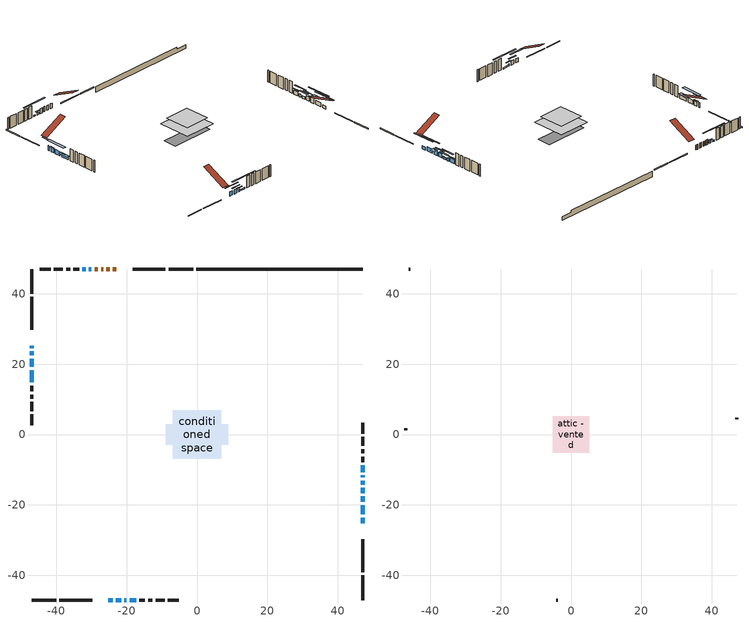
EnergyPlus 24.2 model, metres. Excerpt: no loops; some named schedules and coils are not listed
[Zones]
conditioned space
 floor adiabatic (AdiabaticFloorConstruction): -6.85,-6.85 -6.85,6.85 6.85,6.85 6.85,-6.85 z2.9
 floor foundation (Slab1 construction): -8.95,-2.86 -8.95,2.86 8.95,2.86 8.95,-2.86 z-1.83
 wall outside (RimJoist1 construction): -1.1,47.07 -8.08,47.07 / -47.07,-47.07 -40.09,-47.07 / -47.07,47.07 -47.07,40.09 / 47.07,-47.07 47.07,-40.09 z0.46:0.76
 wall outside (RimJoist2 construction): -9.01,47.07 -18.34,47.07 / -39.16,-47.07 -29.83,-47.07 / -47.07,39.16 -47.07,29.83 / 47.07,-39.16 47.07,-29.83 z0.46:0.76
 wall outside (AdiabaticWallConstruction 1): -22.97,47.07 -23.92,47.07 / -24.85,47.07 -25.77,47.07 / -26.7,47.07 -27.26,47.07 / -28.19,47.07 -29.11,47.07 z0.46:2.49
 wall outside (AdiabaticWallConstruction): -47.07,25.2 -47.07,24.59 z0.46:2.44; 47.07,-25.2 47.07,-23.63 z0.46:1.63; 47.07,-22.7 47.07,-20.05 z0.46:2.24; -30.04,47.07 -30.75,47.07 z0.46:1.43; 47.07,-19.13 47.07,-17.6 z0.46:2.59; -25.2,-47.07 -23.98,-47.07 / -23.06,-47.07 -21.58,-47.07 / -47.07,23.67 -47.07,22.5 / 47.07,-16.67 47.07,-15.2 / -47.07,21.57 -47.07,19.23 z0.46:2.19; 47.07,-14.27 47.07,-13.16 / -20.66,-47.07 -20.09,-47.07 z0.46:1.38; -31.68,47.07 -32.6,47.07 / -19.17,-47.07 -17.34,-47.07 z0.46:1.02; -47.07,18.3 -47.07,14.8 z0.46:1.78; 47.07,-12.23 47.07,-11.62 z0.46:1.68; 47.07,-10.69 47.07,-8.81 z0.46:2.14
 wall outside (Wall1 construction): -33.52,47.07 -35.13,47.07 / -16.41,-47.07 -14.8,-47.07 / -47.07,13.87 -47.07,12.27 / 47.07,-7.88 47.07,-6.27 z0.46:5.34
 wall outside (Wall2 construction): -36.06,47.07 -37.22,47.07 / -13.87,-47.07 -12.71,-47.07 / -47.07,11.34 -47.07,10.17 / 47.07,-5.34 47.07,-4.18 z0.46:5.34
 wall outside (Wall3 construction): -38.15,47.07 -40.71,47.07 / -11.78,-47.07 -9.22,-47.07 / -47.07,9.25 -47.07,6.68 / 47.07,-3.25 47.07,-0.69 z0.46:5.34
 wall outside (Wall4 construction): -41.64,47.07 -44.75,47.07 / -8.29,-47.07 -5.18,-47.07 / -47.07,5.75 -47.07,2.64 / 47.07,0.24 47.07,3.35 z0.46:5.34
 wall foundation (FoundationWall1 construction): -0.17,47.07,-1.83 -0.17,47.07,0.46 42.35,47.07,0.46 42.35,47.07,-0.26 47.07,47.07,-0.26 47.07,47.07,-1.83
 window (WindowConstruction 13): -47.07,25.2 -47.07,24.59 z0.46:2.44
 window (WindowConstruction 3): 47.07,-25.2 47.07,-23.63 z0.46:1.63
 window (WindowConstruction 4): 47.07,-22.7 47.07,-20.06 z0.46:2.24
 window (WindowConstruction 5): -30.04,47.07 -30.75,47.07 z0.46:1.43
 window (WindowConstruction 6): 47.07,-19.13 47.07,-17.6 z0.46:2.59
 window (WindowConstruction 7): -25.2,-47.07 -23.98,-47.07 z0.46:2.19
 window (WindowConstruction 8): -23.05,-47.07 -21.58,-47.07 z0.46:2.19
 window (WindowConstruction 9): -47.07,23.66 -47.07,22.5 z0.46:2.19
 window (WindowConstruction 10): 47.07,-16.67 47.07,-15.2 z0.46:2.19
 window (WindowConstruction 11): 47.07,-14.27 47.07,-13.16 z0.46:1.37
 window (WindowConstruction 12): -20.65,-47.07 -20.1,-47.07 z0.46:1.37
 window (WindowConstruction 15): -31.68,47.07 -32.59,47.07 z0.46:1.02
 window (WindowConstruction 16): -19.17,-47.07 -17.34,-47.07 z0.46:1.02
 window (WindowConstruction): -47.07,21.57 -47.07,19.23 z0.46:2.19
 window (WindowConstruction 1): -47.07,18.3 -47.07,14.8 z0.46:1.78
 window (WindowConstruction 14): 47.07,-12.23 47.07,-11.62 z0.46:1.68
 window (WindowConstruction 2): 47.07,-10.69 47.07,-8.81 z0.46:2.14
 door (Door): -22.97,47.07 -23.92,47.07 z0.46:2.49
 door (Door 1): -24.85,47.07 -25.77,47.07 z0.46:2.49
 door (Door 2): -26.7,47.07 -27.26,47.07 z0.46:2.49
 door (Door 3): -28.19,47.07 -29.11,47.07 z0.46:2.49
 ceiling adiabatic (AdiabaticFloorConstruction): 6.85,-6.85 6.85,6.85 -6.85,6.85 -6.85,-6.85 z2.9
attic - vented
 floor to conditioned space (Floor1 construction Reversed): -5.24,-5.24 -5.24,5.24 5.24,5.24 5.24,-5.24 z5.34
 wall outside (Wall5 construction): -45.68,47.07 -46.14,47.07 / -4.25,-47.07 -3.79,-47.07 / -47.07,1.71 -47.07,1.25 / 47.07,4.28 47.07,4.74 z0.46:5.34
 roof outside (Roof1 construction): -22.04,47.07,5.34 -22.04,37.16,10.29 -19.27,37.16,10.29 -19.27,47.07,5.34; -26.13,-47.07,5.34 -26.13,-37.16,10.29 -28.9,-37.16,10.29 -28.9,-47.07,5.34; -47.07,26.13,5.34 -37.16,26.13,10.29 -37.16,28.9,10.29 -47.07,28.9,5.34; 47.07,-26.13,5.34 37.16,-26.13,10.29 37.16,-28.9,10.29 47.07,-28.9,5.34
shading: -47.07,21.95 -47.07,27.84 -47.49,27.84 -47.49,21.95 z5.08; 47.07,-19.67 47.07,-29.16 47.49,-29.16 47.49,-19.67 z5.59; 47.07,-16.1 47.07,-26.66 47.49,-26.66 47.49,-16.1 z6.2; -31.26,47.07 -29.53,47.07 -29.53,47.49 -31.26,47.49 z1.94; 47.07,-17.4 47.07,-19.33 48.9,-19.33 48.9,-17.4 z2.79; -21.34,-47.07 -27.84,-47.07 -27.84,-47.49 -21.34,-47.49 z4.83; -20.36,-47.07 -24.27,-47.07 -24.27,-47.49 -20.36,-47.49 z3.41; -47.07,22.2 -47.07,23.96 -47.49,23.96 -47.49,22.2 z2.49; 47.07,-13.68 47.07,-18.19 47.49,-18.19 47.49,-13.68 z3.71; 47.07,-11.64 47.07,-15.79 47.49,-15.79 47.49,-11.64 z2.9; -19.18,-47.07 -21.56,-47.07 -21.56,-47.49 -19.18,-47.49 z2.29; -37.67,47.07 -26.6,47.07 -26.6,47.49 -37.67,47.49 z6.1; -12.26,-47.07 -24.25,-47.07 -24.25,-47.49 -12.26,-47.49 z6.1; -47.07,16.18 -47.07,24.62 -48.29,24.62 -48.29,16.18 z5.24; -47.07,14.5 -47.07,18.6 -48.29,18.6 -48.29,14.5 z2.08; 47.07,-8.98 47.07,-14.87 47.49,-14.87 47.49,-8.98 z4.32; 47.07,-8.3 47.07,-11.2 47.49,-11.2 47.49,-8.3 z2.65
[Building]
Building 1: Terrain=Suburbs
[Site:Location]
Bathurst AP_NB: Latitude {deg}=47.63; Longitude {deg}=-65.74; Time Zone {hr}=-4; Elevation {m}=59; Keep Site Location Information=Yes
[Site:GroundTemperature:Shallow]
0.0375368, -2.14911, -2.32423, -1.28655, 2.87914, 7.02543, 10.62, 12.8971, 13.0906, 11.2385, 7.7356, 3.71651
[Site:WaterMainsTemperature]
Calculation Method=Schedule; Temperature Schedule=mains temperature schedule
[Material] Roughness=Rough; Thermal Absorptance=0.9
Name | Thickness {m} | Conductivity {W/m-K} | Density {kg/m3} | Specific Heat {J/kg-K} | Solar Absorptance | Visible Absorptance
asphalt or fiberglass shingles | 0.00635 | 0.162714 | 1121.4 | 1465.45 | 0.4 | 0.4
ceiling loosefill ins | 0.338667 | 0.0480833 | 16.02 | 1046.75 | 0.7 | 0.7
ceiling stud and cavity | 0.1397 | 1.00423 | 65.682 | 1177.47 | 0.7 | 0.7
concrete 4.0 in. | 0.1016 | 1.803125 | 2242.8 | 837.4 | 0.7 | 0.7
concrete 8.0 in. | 0.2032 | 1.803125 | 2242.8 | 837.4 | 0.7 | 0.7
door material | 0.04445 | 0.053851 | 512.64 | 1214.23 | 0.7 | 0.7
door material 1 | 0.04445 | 0.0451087 | 512.64 | 1214.23 | 0.7 | 0.7
exterior vertical ins | 0.0439632 | 0.029427 | 32.04 | 1214.23 | 0.7 | 0.7
floor covering | 0.0127 | 0.0433444 | 54.468 | 1339.84 | 0.6 | 0.6
floor rigid ins; wall rigid ins 1 | 0.512978 | 0.029427 | 32.04 | 1214.23 | 0.7 | 0.7
floor stud and cavity | 0.1397 | 1.75129 | 37.0049 | 1207.88 | 0.7 | 0.7
furniture material conditioned space 1 | 0.1524 | 0.115458 | 640.8 | 1214.23 | 0.6 | 0.6
gypsum board | 0.0127 | 0.160291 | 801 | 837.4 | 0.6 | 0.6
gypsum board 1 | 0.0127 | 0.160291 | 801 | 837.4 | 0.7 | 0.7
osb sheathing 0.5 in. | 0.0127 | 0.115458 | 512.64 | 1214.23 | 0.7 | 0.7
osb sheathing 0.75 in. | 0.01905 | 0.115458 | 512.64 | 1214.23 | 0.7 | 0.7
osb sheathing 2.0 in. | 0.0508 | 0.115458 | 512.64 | 1214.23 | 0.7 | 0.7
rim joist rigid ins; wall rigid ins | 0.051816 | 0.029427 | 32.04 | 1214.23 | 0.7 | 0.7
rim joist stud and cavity | 0.0508 | 0.0402607 | 125.044 | 1163.47 | 0.6 | 0.6
wall stud and cavity | 0.1397 | 0.168448 | 139.0536 | 1170.24 | 0.7 | 0.7
wall stud and cavity 1 | 0.1397 | 0.276447 | 139.0536 | 1170.24 | 0.7 | 0.7
wall stud and cavity 2 | 0.1397 | 0.221619 | 139.0536 | 1170.24 | 0.7 | 0.7
wall stud and cavity 3 | 0.1397 | 0.224759 | 139.0536 | 1170.24 | 0.7 | 0.7
wall stud and cavity 4 | 0.0889 | 6.1454 | 50.32683 | 1063.81 | 0.6 | 0.6
wall stud and cavity 5 | 0.0889 | 0.380278 | 52.3479 | 1209.89 | 0.7 | 0.7
wall stud and cavity 6 | 0.0889 | 0.391764 | 83.0341 | 1211.67 | 0.7 | 0.7
wood siding | 0.0254 | 0.102417 | 544.68 | 1172.36 | 0.4 | 0.4
wood siding 1 | 0.00254 | 0.102417 | 544.68 | 1172.36 | 0.4 | 0.4
wood siding 2; wood siding 3; wood siding 4 | 0.0254 | 0.102417 | 544.68 | 1172.36 | 0.7 | 0.7
[WindowMaterial:SimpleGlazingSystem]
Name | U-Factor {W/m2-K} | Solar Heat Gain Coefficient
WindowMaterial | 2.9219 | 0.62
WindowMaterial 1 | 2.93325 | 0.6
WindowMaterial 10 | 3.06271 | 0.54
WindowMaterial 11 | 2.96789 | 0.62
WindowMaterial 12 | 2.137767 | 0.46
WindowMaterial 2 | 2.90089 | 0.65
WindowMaterial 3 | 2.92587 | 0.62
WindowMaterial 4 | 2.887263 | 0.67
WindowMaterial 5 | 2.98152 | 0.53
WindowMaterial 6 | 2.82878 | 0.58
WindowMaterial 7 | 2.91963 | 0.62
WindowMaterial 8 | 2.909975 | 0.64
WindowMaterial 9 | 3.003662 | 0.49
[Construction]
AdiabaticFloorConstruction: floor stud and cavity, floor rigid ins, osb sheathing 0.75 in., floor covering
AdiabaticWallConstruction: wood siding 3, wall rigid ins 1, wall stud and cavity 5, gypsum board
AdiabaticWallConstruction 1: wood siding 4, wall rigid ins 1, wall stud and cavity 5, gypsum board
Door; Door 1; Door 2: door material
Door 3: door material 1
Floor1 construction Reversed: gypsum board, ceiling stud and cavity, ceiling loosefill ins
FoundationWall1 construction: concrete 8.0 in., gypsum board 1
furniture construction conditioned space 1: furniture material conditioned space 1
PartitionWallConstruction: gypsum board, wall stud and cavity 6, gypsum board
RimJoist1 construction; RimJoist2 construction: wood siding 2, rim joist rigid ins, osb sheathing 2.0 in., rim joist stud and cavity
Roof1 construction: asphalt or fiberglass shingles
Slab1 construction: concrete 4.0 in.
Wall1 construction: wood siding, wall rigid ins, osb sheathing 0.5 in., wall stud and cavity, gypsum board
Wall2 construction: wood siding, wall rigid ins, osb sheathing 0.5 in., wall stud and cavity 1, gypsum board
Wall3 construction: wood siding, wall rigid ins, osb sheathing 0.5 in., wall stud and cavity 2, gypsum board
Wall4 construction: wood siding, wall rigid ins, osb sheathing 0.5 in., wall stud and cavity 3, gypsum board
Wall5 construction: wood siding 1, wall stud and cavity 4
WindowConstruction; WindowConstruction 9: WindowMaterial
WindowConstruction 1: WindowMaterial 1
WindowConstruction 10; WindowConstruction 8: WindowMaterial 8
WindowConstruction 11; WindowConstruction 12: WindowMaterial 9
WindowConstruction 13: WindowMaterial 10
WindowConstruction 14: WindowMaterial 11
WindowConstruction 15; WindowConstruction 16: WindowMaterial 12
WindowConstruction 2: WindowMaterial 2
WindowConstruction 3: WindowMaterial 3
WindowConstruction 4: WindowMaterial 4
WindowConstruction 5: WindowMaterial 5
WindowConstruction 6: WindowMaterial 6
WindowConstruction 7: WindowMaterial 7
[Zone] Multiplier=1; Part of Total Floor Area=Yes
Name | Volume {m3}
attic - vented | 85.7683
conditioned space | 743.7
[Space]
Name | Zone | Volume {m3}
attic - vented 1 | attic - vented | 85.7683
conditioned space 1 | conditioned space | 743.7
[ZoneInfiltration:EffectiveLeakageArea]
infil attic - vented 1: Zone or Space=attic - vented 1; Schedule=Always On Discrete; Effective Air Leakage Area {cm2}=4392.4; Stack Coefficient=0.000683701; Wind Coefficient=1.76666e-05
[ZoneMixing]
whole house fan mix: Zone or Space=attic - vented; Schedule=Always On Continuous; Design Flow Rate Calculation Method=Flow/Zone; Design Flow Rate {m3/s}=0; Source Zone or Space=conditioned space
[SurfaceProperty:ExposedFoundationPerimeter]
Slab1: Exposed Perimeter Calculation Method=TotalExposedPerimeter; Total Exposed Perimeter {m}=47.245
[InternalMass] Zone or ZoneList=conditioned space; Space or SpaceList=conditioned space 1
Name | Construction | Surface Area {m2}
furniture mass conditioned space 1 | furniture construction conditioned space 1 | 116.16
partition wall mass | PartitionWallConstruction | 290.4
[Lights]
interior lighting: Zone or ZoneList or Space or SpaceList=conditioned space 1; Schedule=interior lighting schedule; Design Level Calculation Method=LightingLevel; Lighting Level {W}=343.2; Return Air Fraction=0; Fraction Radiant=0.6; Fraction Visible=0.2; Fraction Replaceable=1
[People]
occupants: Zone or ZoneList or Space or SpaceList=conditioned space 1; Number of People Schedule=occupants schedule; Number of People Calculation Method=People; Number of People=3; Fraction Radiant=0.314171; Sensible Heat Fraction=0.56303; Activity Level Schedule=occupants activity schedule; Carbon Dioxide Generation Rate {m3/s-W}=0; Enable ASHRAE 55 Comfort Warnings=No; Mean Radiant Temperature Calculation Type=EnclosureAveraged
[ElectricEquipment] Zone or ZoneList or Space or SpaceList=conditioned space 1; Design Level Calculation Method=EquipmentLevel
Name | Schedule | Design Level {W} | Fraction Latent | Fraction Radiant | Fraction Lost
clothes dryer | clothes dryer schedule | 140.772 | 0.015 | 0.081 | 0.85
clothes washer | clothes washer schedule | 32.1985 | 0.03 | 0.162 | 0.7
cooking range | cooking range schedule | 215.147 | 0.08 | 0.432 | 0.2
dishwasher | dishwasher schedule | 66.8632 | 0.3 | 0.18 | 0.4
fridge | fridge schedule | 72.9452 | 0 | 0.6 | 0
mech vent bath fan 0 | mech vent bath fan 0 schedule | 50.2 | 0 | 0 | 1
mech vent house fan | mech vent house fan schedule | 14.1667 | 0 | 0 | 1
mech vent house fan cfis | mech vent house fan cfis schedule | 0 | 0 | 0 | 0
misc plug loads | misc plug loads schedule | 494.7 | 0.045 | 0.513 | 0.1
whole house fan | Always On Discrete | 0 | 0 | 0 | 1
[OtherEquipment] Zone or ZoneList or Space or SpaceList=conditioned space 1; Design Level Calculation Method=EquipmentLevel
Name | Fuel Type | Schedule | Design Level {W} | Fraction Latent | Fraction Radiant | Fraction Lost
clothes dryer 1 | Electricity | clothes dryer schedule | 0 | 0.015 | 0.081 | 0.85
cooking range 1 | Electricity | cooking range schedule | 0 | 0.08 | 0.432 | 0.2
general water use latent | None | general water use schedule | 62.594 | 1 | 0 | 0
general water use sensible | None | general water use schedule | -61.6891 | 0 | 0.6 | 0
mech vent house fan latent load | None | Always On Discrete | 0 | 1 | 0 | 0
mech vent house fan sensible load | None | Always On Discrete | 0 | 0 | 0 | 0
water heater energy adjustment1 | Electricity | Always On Discrete | 0.01 | 0 | 0 | 1
[ZoneInfiltration:DesignFlowRate] Zone or ZoneList or Space or SpaceList=conditioned space 1; Schedule=Always On Discrete; Design Flow Rate Calculation Method=Flow/Zone; Design Flow Rate {m3/s}=0
infil flow; natural vent flow; whole house fan flow
[ZoneControl:Thermostat]
conditioned space Thermostat: Zone or ZoneList=conditioned space; Control Type Schedule=conditioned space Thermostat Schedule; Control 1=conditioned space temperature setpoint; Temperature Difference Between Cutout And Setpoint {deltaC}=0
[ThermostatSetpoint:DualSetpoint]
conditioned space temperature setpoint: Heating Setpoint Temperature Schedule=heating setpoint; Cooling Setpoint Temperature Schedule=cooling setpoint
[AirLoopHVAC:UnitarySystem] Control Type=Load; Controlling Zone or Thermostat Location=conditioned space; Dehumidification Control Type=None; Availability Schedule=Always On Discrete; Fan Placement=BlowThrough; DX Heating Coil Sizing Ratio=1; Use DOAS DX Cooling Coil=No; Minimum Supply Air Temperature {C}=2; Latent Load Control=SensibleOnlyLoadControl; Cooling Supply Air Flow Rate Method=None; Heating Supply Air Flow Rate Method=SupplyAirFlowRate; Heating Supply Air Flow Rate {m3/s}=0.00141584; No Load Supply Air Flow Rate Method=SupplyAirFlowRate; No Load Supply Air Flow Rate {m3/s}=0; No Load Supply Air Flow Rate Control Set To Low Speed=Yes; Maximum Supply Air Temperature {C}=48.8889; Maximum Outdoor Dry-Bulb Temperature for Supplemental Heater Operation {C}=21; Ancillary On-Cycle Electric Power {W}=0; Ancillary Off-Cycle Electric Power {W}=0
Name | Supply Fan | Supply Air Fan Operating Mode Schedule | Heating Coil
unit heater unitary system | unit heater supply fan | unit heater auto fan schedule | unit heater htg coil
unit heater unitary system 1 | unit heater supply fan 1 | unit heater auto fan schedule 1 | unit heater htg coil 1
[Zone equipment]
conditioned space: electric baseboard, unit heater unitary system, unit heater unitary system 1
[Foundation:Kiva]
Foundation Kiva 1: Initial Indoor Air Temperature {C}=18; Wall Height Above Grade {m}=0.460004; Wall Depth Below Slab {m}=0.2032; Custom Block Material Name 1=exterior vertical ins; Custom Block Depth 1 {m}=2.28999; Custom Block X Position 1 {m}=0.2159; Custom Block Z Position 1 {m}=0
[Foundation:Kiva:Settings]
Soil Conductivity {W/m-K}=0.849921; Soil Density {kg/m3}=1842.3; Soil Specific Heat {J/kg-K}=418.7; Ground Solar Absorptivity=0.9; Ground Thermal Absorptivity=0.9; Ground Surface Roughness {m}=0.03; Far-Field Width {m}=40; Deep-Ground Boundary Condition=ZeroFlux; Deep-Ground Depth {m}=40; Minimum Cell Dimension {m}=0.2; Maximum Cell Growth Coefficient=3; Simulation Timestep=Timestep
[Exterior:Lights]
exterior lighting: Schedule=exterior lighting schedule; Design Level {W}=75.6
[EnergyManagementSystem:Sensor] Output:Variable or Output:Meter Index Key=conditioned space
Name | Output:Variable or Output:Meter
conditioned_space_clg_unmet_s | Zone Cooling Setpoint Not Met Time
conditioned_space_htg_unmet_s | Zone Heating Setpoint Not Met Time
fridge_tin_s; tin_s; tin_s_1 | Zone Mean Air Temperature
tout_s | Zone Outdoor Air Drybulb Temperature
win_s | Zone Air Humidity Ratio
[Schedule:Constant]
Name | Hourly Value
Always On Continuous; mech vent house fan schedule; mech vent house fan cfis schedule; Always On Discrete | 1
occupants activity schedule | 117.228
fridge schedule; unit heater auto fan schedule; unit heater auto fan schedule 1 | 0
[Schedule:Week:Daily]
interior lighting schedule Week Rule - Jan1-Jan27: interior lighting schedule day, interior lighting schedule day, interior lighting schedule day, interior lighting schedule day, interior lighting schedule day, interior lighting schedule day, interior lighting schedule day, interior lighting schedule default day, interior lighting schedule default day, interior lighting schedule default day, interior lighting schedule default day, interior lighting schedule default day
interior lighting schedule Week Rule - Jan28-Feb3: interior lighting schedule day, interior lighting schedule day, interior lighting schedule day, interior lighting schedule day, interior lighting schedule day 1, interior lighting schedule day 1, interior lighting schedule day 1, interior lighting schedule default day, interior lighting schedule default day, interior lighting schedule default day, interior lighting schedule default day, interior lighting schedule default day
interior lighting schedule Week Rule - Feb4-Feb24: interior lighting schedule day 1, interior lighting schedule day 1, interior lighting schedule day 1, interior lighting schedule day 1, interior lighting schedule day 1, interior lighting schedule day 1, interior lighting schedule day 1, interior lighting schedule default day, interior lighting schedule default day, interior lighting schedule default day, interior lighting schedule default day, interior lighting schedule default day
interior lighting schedule Week Rule - Feb25-Mar3: interior lighting schedule day 1, interior lighting schedule day 1, interior lighting schedule day 1, interior lighting schedule day 1, interior lighting schedule day 2, interior lighting schedule day 2, interior lighting schedule day 2, interior lighting schedule default day, interior lighting schedule default day, interior lighting schedule default day, interior lighting schedule default day, interior lighting schedule default day
interior lighting schedule Week Rule - Mar4-Mar31: interior lighting schedule day 2, interior lighting schedule day 2, interior lighting schedule day 2, interior lighting schedule day 2, interior lighting schedule day 2, interior lighting schedule day 2, interior lighting schedule day 2, interior lighting schedule default day, interior lighting schedule default day, interior lighting schedule default day, interior lighting schedule default day, interior lighting schedule default day
interior lighting schedule Week Rule - Apr1-Apr28: interior lighting schedule day 3, interior lighting schedule day 3, interior lighting schedule day 3, interior lighting schedule day 3, interior lighting schedule day 3, interior lighting schedule day 3, interior lighting schedule day 3, interior lighting schedule default day, interior lighting schedule default day, interior lighting schedule default day, interior lighting schedule default day, interior lighting schedule default day
interior lighting schedule Week Rule - Apr29-May5: interior lighting schedule day 3, interior lighting schedule day 3, interior lighting schedule day 4, interior lighting schedule day 4, interior lighting schedule day 4, interior lighting schedule day 4, interior lighting schedule day 4, interior lighting schedule default day, interior lighting schedule default day, interior lighting schedule default day, interior lighting schedule default day, interior lighting schedule default day
interior lighting schedule Week Rule - May6-May26: interior lighting schedule day 4, interior lighting schedule day 4, interior lighting schedule day 4, interior lighting schedule day 4, interior lighting schedule day 4, interior lighting schedule day 4, interior lighting schedule day 4, interior lighting schedule default day, interior lighting schedule default day, interior lighting schedule default day, interior lighting schedule default day, interior lighting schedule default day
interior lighting schedule Week Rule - May27-Jun2: interior lighting schedule day 4, interior lighting schedule day 4, interior lighting schedule day 4, interior lighting schedule day 4, interior lighting schedule day 4, interior lighting schedule day 5, interior lighting schedule day 5, interior lighting schedule default day, interior lighting schedule default day, interior lighting schedule default day, interior lighting schedule default day, interior lighting schedule default day
interior lighting schedule Week Rule - Jun3-Jun30: interior lighting schedule day 5, interior lighting schedule day 5, interior lighting schedule day 5, interior lighting schedule day 5, interior lighting schedule day 5, interior lighting schedule day 5, interior lighting schedule day 5, interior lighting schedule default day, interior lighting schedule default day, interior lighting schedule default day, interior lighting schedule default day, interior lighting schedule default day
interior lighting schedule Week Rule - Jul1-Jul28: interior lighting schedule day 6, interior lighting schedule day 6, interior lighting schedule day 6, interior lighting schedule day 6, interior lighting schedule day 6, interior lighting schedule day 6, interior lighting schedule day 6, interior lighting schedule default day, interior lighting schedule default day, interior lighting schedule default day, interior lighting schedule default day, interior lighting schedule default day
interior lighting schedule Week Rule - Jul29-Aug4: interior lighting schedule day 6, interior lighting schedule day 6, interior lighting schedule day 6, interior lighting schedule day 7, interior lighting schedule day 7, interior lighting schedule day 7, interior lighting schedule day 7, interior lighting schedule default day, interior lighting schedule default day, interior lighting schedule default day, interior lighting schedule default day, interior lighting schedule default day
interior lighting schedule Week Rule - Aug5-Aug25: interior lighting schedule day 7, interior lighting schedule day 7, interior lighting schedule day 7, interior lighting schedule day 7, interior lighting schedule day 7, interior lighting schedule day 7, interior lighting schedule day 7, interior lighting schedule default day, interior lighting schedule default day, interior lighting schedule default day, interior lighting schedule default day, interior lighting schedule default day
interior lighting schedule Week Rule - Aug26-Sep1: interior lighting schedule day 7, interior lighting schedule day 7, interior lighting schedule day 7, interior lighting schedule day 7, interior lighting schedule day 7, interior lighting schedule day 7, interior lighting schedule day 8, interior lighting schedule default day, interior lighting schedule default day, interior lighting schedule default day, interior lighting schedule default day, interior lighting schedule default day
interior lighting schedule Week Rule - Sep2-Sep29: interior lighting schedule day 8, interior lighting schedule day 8, interior lighting schedule day 8, interior lighting schedule day 8, interior lighting schedule day 8, interior lighting schedule day 8, interior lighting schedule day 8, interior lighting schedule default day, interior lighting schedule default day, interior lighting schedule default day, interior lighting schedule default day, interior lighting schedule default day
interior lighting schedule Week Rule - Sep30-Oct6: interior lighting schedule day 8, interior lighting schedule day 9, interior lighting schedule day 9, interior lighting schedule day 9, interior lighting schedule day 9, interior lighting schedule day 9, interior lighting schedule day 9, interior lighting schedule default day, interior lighting schedule default day, interior lighting schedule default day, interior lighting schedule default day, interior lighting schedule default day
interior lighting schedule Week Rule - Oct7-Oct27: interior lighting schedule day 9, interior lighting schedule day 9, interior lighting schedule day 9, interior lighting schedule day 9, interior lighting schedule day 9, interior lighting schedule day 9, interior lighting schedule day 9, interior lighting schedule default day, interior lighting schedule default day, interior lighting schedule default day, interior lighting schedule default day, interior lighting schedule default day
interior lighting schedule Week Rule - Oct28-Nov3: interior lighting schedule day 9, interior lighting schedule day 9, interior lighting schedule day 9, interior lighting schedule day 9, interior lighting schedule day 10, interior lighting schedule day 10, interior lighting schedule day 10, interior lighting schedule default day, interior lighting schedule default day, interior lighting schedule default day, interior lighting schedule default day, interior lighting schedule default day
interior lighting schedule Week Rule - Nov4-Nov24: interior lighting schedule day 10, interior lighting schedule day 10, interior lighting schedule day 10, interior lighting schedule day 10, interior lighting schedule day 10, interior lighting schedule day 10, interior lighting schedule day 10, interior lighting schedule default day, interior lighting schedule default day, interior lighting schedule default day, interior lighting schedule default day, interior lighting schedule default day
interior lighting schedule Week Rule - Nov25-Dec1: interior lighting schedule day 10, interior lighting schedule day 10, interior lighting schedule day 10, interior lighting schedule day 10, interior lighting schedule day 10, interior lighting schedule day 10, interior lighting schedule day 11, interior lighting schedule default day, interior lighting schedule default day, interior lighting schedule default day, interior lighting schedule default day, interior lighting schedule default day
interior lighting schedule Week Rule - Dec2-Dec31: interior lighting schedule day 11, interior lighting schedule day 11, interior lighting schedule day 11, interior lighting schedule day 11, interior lighting schedule day 11, interior lighting schedule day 11, interior lighting schedule day 11, interior lighting schedule default day, interior lighting schedule default day, interior lighting schedule default day, interior lighting schedule default day, interior lighting schedule default day
occupants schedule Week Rule - Jan1-Dec31: occupants schedule day, occupants schedule day, occupants schedule day, occupants schedule day, occupants schedule day, occupants schedule day, occupants schedule day, occupants schedule default day, occupants schedule default day, occupants schedule default day, occupants schedule default day, occupants schedule default day
clothes dryer schedule Week Rule - Jan1-Dec31: clothes dryer schedule day, clothes dryer schedule day, clothes dryer schedule day, clothes dryer schedule day, clothes dryer schedule day, clothes dryer schedule day, clothes dryer schedule day, clothes dryer schedule default day, clothes dryer schedule default day, clothes dryer schedule default day, clothes dryer schedule default day, clothes dryer schedule default day
clothes washer schedule Week Rule - Jan1-Dec31: clothes washer schedule day, clothes washer schedule day, clothes washer schedule day, clothes washer schedule day, clothes washer schedule day, clothes washer schedule day, clothes washer schedule day, clothes washer schedule default day, clothes washer schedule default day, clothes washer schedule default day, clothes washer schedule default day, clothes washer schedule default day
cooking range schedule Week Rule - Jan1-Dec31: cooking range schedule day, cooking range schedule day, cooking range schedule day, cooking range schedule day, cooking range schedule day, cooking range schedule day, cooking range schedule day, cooking range schedule default day, cooking range schedule default day, cooking range schedule default day, cooking range schedule default day, cooking range schedule default day
dishwasher schedule Week Rule - Jan1-Dec31: dishwasher schedule day, dishwasher schedule day, dishwasher schedule day, dishwasher schedule day, dishwasher schedule day, dishwasher schedule day, dishwasher schedule day, dishwasher schedule default day, dishwasher schedule default day, dishwasher schedule default day, dishwasher schedule default day, dishwasher schedule default day
mech vent bath fan 0 schedule Week Rule - Jan1-Dec31: mech vent bath fan 0 schedule day, mech vent bath fan 0 schedule day, mech vent bath fan 0 schedule day, mech vent bath fan 0 schedule day, mech vent bath fan 0 schedule day, mech vent bath fan 0 schedule day, mech vent bath fan 0 schedule day, mech vent bath fan 0 schedule default day, mech vent bath fan 0 schedule default day, mech vent bath fan 0 schedule default day, mech vent bath fan 0 schedule default day, mech vent bath fan 0 schedule default day
misc plug loads schedule Week Rule - Jan1-Dec31: misc plug loads schedule day, misc plug loads schedule day, misc plug loads schedule day, misc plug loads schedule day, misc plug loads schedule day, misc plug loads schedule day, misc plug loads schedule day, misc plug loads schedule default day, misc plug loads schedule default day, misc plug loads schedule default day, misc plug loads schedule default day, misc plug loads schedule default day
general water use schedule Week Rule - Jan1-Dec31: general water use schedule day, general water use schedule day, general water use schedule day, general water use schedule day, general water use schedule day, general water use schedule day, general water use schedule day, general water use schedule default day, general water use schedule default day, general water use schedule default day, general water use schedule default day, general water use schedule default day
exterior lighting schedule Week Rule - Jan1-Jan27: exterior lighting schedule day, exterior lighting schedule day, exterior lighting schedule day, exterior lighting schedule day, exterior lighting schedule day, exterior lighting schedule day, exterior lighting schedule day, exterior lighting schedule default day, exterior lighting schedule default day, exterior lighting schedule default day, exterior lighting schedule default day, exterior lighting schedule default day
exterior lighting schedule Week Rule - Jan28-Feb3: exterior lighting schedule day, exterior lighting schedule day, exterior lighting schedule day, exterior lighting schedule day, exterior lighting schedule day 1, exterior lighting schedule day 1, exterior lighting schedule day 1, exterior lighting schedule default day, exterior lighting schedule default day, exterior lighting schedule default day, exterior lighting schedule default day, exterior lighting schedule default day
exterior lighting schedule Week Rule - Feb4-Feb24: exterior lighting schedule day 1, exterior lighting schedule day 1, exterior lighting schedule day 1, exterior lighting schedule day 1, exterior lighting schedule day 1, exterior lighting schedule day 1, exterior lighting schedule day 1, exterior lighting schedule default day, exterior lighting schedule default day, exterior lighting schedule default day, exterior lighting schedule default day, exterior lighting schedule default day
exterior lighting schedule Week Rule - Feb25-Mar3: exterior lighting schedule day 1, exterior lighting schedule day 1, exterior lighting schedule day 1, exterior lighting schedule day 1, exterior lighting schedule day 2, exterior lighting schedule day 2, exterior lighting schedule day 2, exterior lighting schedule default day, exterior lighting schedule default day, exterior lighting schedule default day, exterior lighting schedule default day, exterior lighting schedule default day
exterior lighting schedule Week Rule - Mar4-Mar31: exterior lighting schedule day 2, exterior lighting schedule day 2, exterior lighting schedule day 2, exterior lighting schedule day 2, exterior lighting schedule day 2, exterior lighting schedule day 2, exterior lighting schedule day 2, exterior lighting schedule default day, exterior lighting schedule default day, exterior lighting schedule default day, exterior lighting schedule default day, exterior lighting schedule default day
[Schedule:Year]
interior lighting schedule: interior lighting schedule Week Rule - Jan1-Jan27, 1, 1, 1, 27, interior lighting schedule Week Rule - Jan28-Feb3, 1, 28, 2, 3, interior lighting schedule Week Rule - Feb4-Feb24, 2, 4, 2, 24, interior lighting schedule Week Rule - Feb25-Mar3, 2, 25, 3, 3, interior lighting schedule Week Rule - Mar4-Mar31, 3, 4, 3, 31, interior lighting schedule Week Rule - Apr1-Apr28, 4, 1, 4, 28, interior lighting schedule Week Rule - Apr29-May5, 4, 29, 5, 5, interior lighting schedule Week Rule - May6-May26, 5, 6, 5, 26, interior lighting schedule Week Rule - May27-Jun2, 5, 27, 6, 2, interior lighting schedule Week Rule - Jun3-Jun30, 6, 3, 6, 30, interior lighting schedule Week Rule - Jul1-Jul28, 7, 1, 7, 28, interior lighting schedule Week Rule - Jul29-Aug4, 7, 29, 8, 4, interior lighting schedule Week Rule - Aug5-Aug25, 8, 5, 8, 25, interior lighting schedule Week Rule - Aug26-Sep1, 8, 26, 9, 1, interior lighting schedule Week Rule - Sep2-Sep29, 9, 2, 9, 29, interior lighting schedule Week Rule - Sep30-Oct6, 9, 30, 10, 6, interior lighting schedule Week Rule - Oct7-Oct27, 10, 7, 10, 27, interior lighting schedule Week Rule - Oct28-Nov3, 10, 28, 11, 3, interior lighting schedule Week Rule - Nov4-Nov24, 11, 4, 11, 24, interior lighting schedule Week Rule - Nov25-Dec1, 11, 25, 12, 1, interior lighting schedule Week Rule - Dec2-Dec31, 12, 2, 12, 31
occupants schedule: occupants schedule Week Rule - Jan1-Dec31, 1, 1, 12, 31
clothes dryer schedule: clothes dryer schedule Week Rule - Jan1-Dec31, 1, 1, 12, 31
clothes washer schedule: clothes washer schedule Week Rule - Jan1-Dec31, 1, 1, 12, 31
cooking range schedule: cooking range schedule Week Rule - Jan1-Dec31, 1, 1, 12, 31
dishwasher schedule: dishwasher schedule Week Rule - Jan1-Dec31, 1, 1, 12, 31
mech vent bath fan 0 schedule: mech vent bath fan 0 schedule Week Rule - Jan1-Dec31, 1, 1, 12, 31
misc plug loads schedule: misc plug loads schedule Week Rule - Jan1-Dec31, 1, 1, 12, 31
general water use schedule: general water use schedule Week Rule - Jan1-Dec31, 1, 1, 12, 31
exterior lighting schedule: exterior lighting schedule Week Rule - Jan1-Jan27, 1, 1, 1, 27, exterior lighting schedule Week Rule - Jan28-Feb3, 1, 28, 2, 3, exterior lighting schedule Week Rule - Feb4-Feb24, 2, 4, 2, 24, exterior lighting schedule Week Rule - Feb25-Mar3, 2, 25, 3, 3, exterior lighting schedule Week Rule - Mar4-Mar31, 3, 4, 3, 31, exterior lighting schedule Week Rule - Apr1-Apr28, 4, 1, 4, 28, exterior lighting schedule Week Rule - Apr29-May5, 4, 29, 5, 5, exterior lighting schedule Week Rule - May6-May26, 5, 6, 5, 26, exterior lighting schedule Week Rule - May27-Jun2, 5, 27, 6, 2, exterior lighting schedule Week Rule - Jun3-Jun30, 6, 3, 6, 30, exterior lighting schedule Week Rule - Jul1-Jul28, 7, 1, 7, 28, exterior lighting schedule Week Rule - Jul29-Aug4, 7, 29, 8, 4, exterior lighting schedule Week Rule - Aug5-Aug25, 8, 5, 8, 25, exterior lighting schedule Week Rule - Aug26-Sep1, 8, 26, 9, 1, exterior lighting schedule Week Rule - Sep2-Sep29, 9, 2, 9, 29, exterior lighting schedule Week Rule - Sep30-Oct6, 9, 30, 10, 6, exterior lighting schedule Week Rule - Oct7-Oct27, 10, 7, 10, 27, exterior lighting schedule Week Rule - Oct28-Nov3, 10, 28, 11, 3, exterior lighting schedule Week Rule - Nov4-Nov24, 11, 4, 11, 24, exterior lighting schedule Week Rule - Nov25-Dec1, 11, 25, 12, 1, exterior lighting schedule Week Rule - Dec2-Dec31, 12, 2, 12, 31
[Schedule:Compact]
conditioned space Thermostat Schedule: Through: 12/31, For: AllDays, Until: 24:00, 4
mains temperature schedule: Through: 01/01, For: AllDays, Until: 24:00, 5.18111, Through: 01/02, For: AllDays, Until: 24:00, 5.11, Through: 01/03, For: AllDays, Until: 24:00, 5.04056, Through: 01/04, For: AllDays, Until: 24:00, 4.97167, Through: 01/05, For: AllDays, Until: 24:00, 4.90389, Through: 01/06, For: AllDays, Until: 24:00, 4.83722, Through: 01/07, For: AllDays, Until: 24:00, 4.77167, Through: 01/08, For: AllDays, Until: 24:00, 4.70722, Through: 01/09, For: AllDays, Until: 24:00, 4.64389, Through: 01/10, For: AllDays, Until: 24:00, 4.58167, Through: 01/11, For: AllDays, Until: 24:00, 4.52056, Through: 01/12, For: AllDays, Until: 24:00, 4.46111, Through: 01/13, For: AllDays, Until: 24:00, 4.40222, Through: 01/14, For: AllDays, Until: 24:00, 4.345, Through: 01/15, For: AllDays, Until: 24:00, 4.28889, Through: 01/16, For: AllDays, Until: 24:00, 4.23389, Through: 01/17, For: AllDays, Until: 24:00, 4.18056, Through: 01/18, For: AllDays, Until: 24:00, 4.12833, Through: 01/19, For: AllDays, Until: 24:00, 4.07722, Through: 01/20, For: AllDays, Until: 24:00, 4.02778, Through: 01/21, For: AllDays, Until: 24:00, 3.97944, Through: 01/22, For: AllDays, Until: 24:00, 3.93222, Through: 01/23, For: AllDays, Until: 24:00, 3.88667, Through: 01/24, For: AllDays, Until: 24:00, 3.84278, Through: 01/25, For: AllDays, Until: 24:00, 3.8, Through: 01/26, For: AllDays, Until: 24:00, 3.75889, Through: 01/27, For: AllDays, Until: 24:00, 3.71889, Through: 01/28, For: AllDays, Until: 24:00, 3.68, Through: 01/29, For: AllDays, Until: 24:00, 3.64333, Through: 01/30, For: AllDays, Until: 24:00, 3.60722, Through: 01/31, For: AllDays, Until: 24:00, 3.57333, Through: 02/01, For: AllDays, Until: 24:00, 3.54056, Through: 02/02, For: AllDays, Until: 24:00, 3.50944, Through: 02/03, For: AllDays, Until: 24:00, 3.48, Through: 02/04, For: AllDays, Until: 24:00, 3.45167, Through: 02/05, For: AllDays, Until: 24:00, 3.425, Through: 02/06, For: AllDays, Until: 24:00, 3.39944, Through: 02/07, For: AllDays, Until: 24:00, 3.37611, Through: 02/08, For: AllDays, Until: 24:00, 3.35389, Through: 02/09, For: AllDays, Until: 24:00, 3.33333, Through: 02/10, For: AllDays, Until: 24:00, 3.31444, Through: 02/11, For: AllDays, Until: 24:00, 3.29667, Through: 02/12, For: AllDays, Until: 24:00, 3.28111, Through: 02/13, For: AllDays, Until: 24:00, 3.26667, Through: 02/14, For: AllDays, Until: 24:00, 3.25389, Through: 02/15, For: AllDays, Until: 24:00, 3.24278, Through: 02/16, For: AllDays, Until: 24:00, 3.23278, Through: 02/17, For: AllDays, Until: 24:00, 3.225, Through: 02/18, For: AllDays, Until: 24:00, 3.21833, Through: 02/19, For: AllDays, Until: 24:00, 3.21333, Through: 02/20, For: AllDays, Until: 24:00, 3.21, Through: 02/21, For: AllDays, Until: 24:00, 3.20833, Through: 02/22, For: AllDays, Until: 24:00, 3.20833, Through: 02/23, For: AllDays, Until: 24:00, 3.20944, Through: 02/24, For: AllDays, Until: 24:00, 3.21278, Through: 02/25, For: AllDays, Until: 24:00, 3.21722, Through: 02/26, For: AllDays, Until: 24:00, 3.22333, Through: 02/27, For: AllDays, Until: 24:00, 3.23111, Through: 02/28, For: AllDays, Until: 24:00, 3.24056, Through: 03/01, For: AllDays, Until: 24:00, 3.25111, Through: 03/02, For: AllDays, Until: 24:00, 3.26389, Through: 03/03, For: AllDays, Until: 24:00, 3.27778, Through: 03/04, For: AllDays, Until: 24:00, 3.29333, Through: 03/05, For: AllDays, Until: 24:00, 3.31056, Through: 03/06, For: AllDays, Until: 24:00, 3.32944, Through: 03/07, For: AllDays, Until: 24:00, 3.34944, Through: 03/08, For: AllDays, Until: 24:00, 3.37111, Through: 03/09, For: AllDays, Until: 24:00, 3.39444, Through: 03/10, For: AllDays, Until: 24:00, 3.41944, Through: 03/11, For: AllDays, Until: 24:00, 3.44611, Through: 03/12, For: AllDays, Until: 24:00, 3.47389, Through: 03/13, For: AllDays, Until: 24:00, 3.50333, Through: 03/14, For: AllDays, Until: 24:00, 3.53389, Through: 03/15, For: AllDays, Until: 24:00, 3.56667, Through: 03/16, For: AllDays, Until: 24:00, 3.60056, Through: 03/17, For: AllDays, Until: 24:00, 3.63556, Through: 03/18, For: AllDays, Until: 24:00, 3.67222, Through: 03/19, For: AllDays, Until: 24:00, 3.71056, Through: 03/20, For: AllDays, Until: 24:00, 3.75056, Through: 03/21, For: AllDays, Until: 24:00, 3.79111, Through: 03/22, For: AllDays, Until: 24:00, 3.83389, Through: 03/23, For: AllDays, Until: 24:00, 3.87778, Through: 03/24, For: AllDays, Until: 24:00, 3.92278, Through: 03/25, For: AllDays, Until: 24:00, 3.96944, Through: 03/26, For: AllDays, Until: 24:00, 4.01778, Through: 03/27, For: AllDays, Until: 24:00, 4.06722, Through: 03/28, For: AllDays, Until: 24:00, 4.11778, Through: 03/29, For: AllDays, Until: 24:00, 4.16944, Through: 03/30, For: AllDays, Until: 24:00, 4.22278, Through: 03/31, For: AllDays, Until: 24:00, 4.27778, Through: 04/01, For: AllDays, Until: 24:00, 4.33333, Through: 04/02, For: AllDays, Until: 24:00, 4.39056, Through: 04/03, For: AllDays, Until: 24:00, 4.44889, Through: 04/04, For: AllDays, Until: 24:00, 4.50833, Through: 04/05, For: AllDays, Until: 24:00, 4.56889, Through: 04/06, For: AllDays, Until: 24:00, 4.63111, Through: 04/07, For: AllDays, Until: 24:00, 4.69389, Through: 04/08, For: AllDays, Until: 24:00, 4.75833, Through: 04/09, For: AllDays, Until: 24:00, 4.82333, Through: 04/10, For: AllDays, Until: 24:00, 4.89, Through: 04/11, For: AllDays, Until: 24:00, 4.95778, Through: 04/12, For: AllDays, Until: 24:00, 5.02611, Through: 04/13, For: AllDays, Until: 24:00, 5.09556, Through: 04/14, For: AllDays, Until: 24:00, 5.16667, Through: 04/15, For: AllDays, Until: 24:00, 5.23833, Through: 04/16, For: AllDays, Until: 24:00, 5.31056, Through: 04/17, For: AllDays, Until: 24:00, 5.38444, Through: 04/18, For: AllDays, Until: 24:00, 5.45889, Through: 04/19, For: AllDays, Until: 24:00, 5.53444, Through: 04/20, For: AllDays, Until: 24:00, 5.61056, Through: 04/21, For: AllDays, Until: 24:00, 5.68778, Through: 04/22, For: AllDays, Until: 24:00, 5.76611, Through: 04/23, For: AllDays, Until: 24:00, 5.845, Through: 04/24, For: AllDays, Until: 24:00, 5.92444, Through: 04/25, For: AllDays, Until: 24:00, 6.005, Through: 04/26, For: AllDays, Until: 24:00, 6.08667, Through: 04/27, For: AllDays, Until: 24:00, 6.16833, Through: 04/28, For: AllDays, Until: 24:00, 6.25111, Through: 04/29, For: AllDays, Until: 24:00, 6.33444, Through: 04/30, For: AllDays, Until: 24:00, 6.41833, Through: 05/01, For: AllDays, Until: 24:00, 6.50333, Through: 05/02, For: AllDays, Until: 24:00, 6.58833, Through: 05/03, For: AllDays, Until: 24:00, 6.67444, Through: 05/04, For: AllDays, Until: 24:00, 6.76056, Through: 05/05, For: AllDays, Until: 24:00, 6.84778, Through: 05/06, For: AllDays, Until: 24:00, 6.935, Through: 05/07, For: AllDays, Until: 24:00, 7.02278, Through: 05/08, For: AllDays, Until: 24:00, 7.11111, Through: 05/09, For: AllDays, Until: 24:00, 7.2, Through: 05/10, For: AllDays, Until: 24:00, 7.28944, Through: 05/11, For: AllDays, Until: 24:00, 7.37889, Through: 05/12, For: AllDays, Until: 24:00, 7.46889, Through: 05/13, For: AllDays, Until: 24:00, 7.55889, Through: 05/14, For: AllDays, Until: 24:00, 7.64944, Through: 05/15, For: AllDays, Until: 24:00, 7.74056, Through: 05/16, For: AllDays, Until: 24:00, 7.83111, Through: 05/17, For: AllDays, Until: 24:00, 7.92278, Through: 05/18, For: AllDays, Until: 24:00, 8.01389, Through: 05/19, For: AllDays, Until: 24:00, 8.10556, Through: 05/20, For: AllDays, Until: 24:00, 8.19722, Through: 05/21, For: AllDays, Until: 24:00, 8.28944, Through: 05/22, For: AllDays, Until: 24:00, 8.38111, Through: 05/23, For: AllDays, Until: 24:00, 8.47333, Through: 05/24, For: AllDays, Until: 24:00, 8.565, Through: 05/25, For: AllDays, Until: 24:00, 8.65722, Through: 05/26, For: AllDays, Until: 24:00, 8.74889, Through: 05/27, For: AllDays, Until: 24:00, 8.84111, Through: 05/28, For: AllDays, Until: 24:00, 8.93278, Through: 05/29, For: AllDays, Until: 24:00, 9.02444, Through: 05/30, For: AllDays, Until: 24:00, 9.11611, Through: 05/31, For: AllDays, Until: 24:00, 9.20722, Through: 06/01, For: AllDays, Until: 24:00, 9.29889, Through: 06/02, For: AllDays, Until: 24:00, 9.38944, Through: 06/03, For: AllDays, Until: 24:00, 9.48056, Through: 06/04, For: AllDays, Until: 24:00, 9.57111, Through: 06/05, For: AllDays, Until: 24:00, 9.66111, Through: 06/06, For: AllDays, Until: 24:00, 9.75111, Through: 06/07, For: AllDays, Until: 24:00, 9.84056, Through: 06/08, For: AllDays, Until: 24:00, 9.92944, Through: 06/09, For: AllDays, Until: 24:00, 10.0183, Through: 06/10, For: AllDays, Until: 24:00, 10.1067, Through: 06/11, For: AllDays, Until: 24:00, 10.1944, Through: 06/12, For: AllDays, Until: 24:00, 10.2817, Through: 06/13, For: AllDays, Until: 24:00, 10.3683, Through: 06/14, For: AllDays, Until: 24:00, 10.4544, Through: 06/15, For: AllDays, Until: 24:00, 10.5406, Through: 06/16, For: AllDays, Until: 24:00, 10.6256, Through: 06/17, For: AllDays, Until: 24:00, 10.71, Through: 06/18, For: AllDays, Until: 24:00, 10.7939, Through: 06/19, For: AllDays, Until: 24:00, 10.8772, Through: 06/20, For: AllDays, Until: 24:00, 10.9594, Through: 06/21, For: AllDays, Until: 24:00, 11.0411, Through: 06/22, For: AllDays, Until: 24:00, 11.1222, Through: 06/23, For: AllDays, Until: 24:00, 11.2028, Through: 06/24, For: AllDays, Until: 24:00, 11.2822, Through: 06/25, For: AllDays, Until: 24:00, 11.3611, Through: 06/26, For: AllDays, Until: 24:00, 11.4389, Through: 06/27, For: AllDays, Until: 24:00, 11.5156, Through: 06/28, For: AllDays, Until: 24:00, 11.5917, Through: 06/29, For: AllDays, Until: 24:00, 11.6672, Through: 06/30, For: AllDays, Until: 24:00, 11.7417, Through: 07/01, For: AllDays, Until: 24:00, 11.815, Through: 07/02, For: AllDays, Until: 24:00, 11.8872, Through: 07/03, For: AllDays, Until: 24:00, 11.9589, Through: 07/04, For: AllDays, Until: 24:00, 12.0289, Through: 07/05, For: AllDays, Until: 24:00, 12.0983, Through: 07/06, For: AllDays, Until: 24:00, 12.1667, Through: 07/07, For: AllDays, Until: 24:00, 12.2344, Through: 07/08, For: AllDays, Until: 24:00, 12.3006, Through: 07/09, For: AllDays, Until: 24:00, 12.3656, Through: 07/10, For: AllDays, Until: 24:00, 12.4294, Through: 07/11, For: AllDays, Until: 24:00, 12.4922, Through: 07/12, For: AllDays, Until: 24:00, 12.5539, Through: 07/13, For: AllDays, Until: 24:00, 12.6144, Through: 07/14, For: AllDays, Until: 24:00, 12.6733, Through: 07/15, For: AllDays, Until: 24:00, 12.7317, Through: 07/16, For: AllDays, Until: 24:00, 12.7883, Through: 07/17, For: AllDays, Until: 24:00, 12.8439, Through: 07/18, For: AllDays, Until: 24:00, 12.8983, Through: 07/19, For: AllDays, Until: 24:00, 12.9511, Through: 07/20, For: AllDays, Until: 24:00, 13.0028, Through: 07/21, For: AllDays, Until: 24:00, 13.0533, Through: 07/22, For: AllDays, Until: 24:00, 13.1022, Through: 07/23, For: AllDays, Until: 24:00, 13.15, Through: 07/24, For: AllDays, Until: 24:00, 13.1961, Through: 07/25, For: AllDays, Until: 24:00, 13.2411, Through: 07/26, For: AllDays, Until: 24:00, 13.2844, Through: 07/27, For: AllDays, Until: 24:00, 13.3267, Through: 07/28, For: AllDays, Until: 24:00, 13.3678, Through: 07/29, For: AllDays, Until: 24:00, 13.4067, Through: 07/30, For: AllDays, Until: 24:00, 13.4444, Through: 07/31, For: AllDays, Until: 24:00, 13.4811, Through: 08/01, For: AllDays, Until: 24:00, 13.5161, Through: 08/02, For: AllDays, Until: 24:00, 13.5494, Through: 08/03, For: AllDays, Until: 24:00, 13.5817, Through: 08/04, For: AllDays, Until: 24:00, 13.6122, Through: 08/05, For: AllDays, Until: 24:00, 13.6411, Through: 08/06, For: AllDays, Until: 24:00, 13.6689, Through: 08/07, For: AllDays, Until: 24:00, 13.695, Through: 08/08, For: AllDays, Until: 24:00, 13.7194, Through: 08/09, For: AllDays, Until: 24:00, 13.7422, Through: 08/10, For: AllDays, Until: 24:00, 13.7639, Through: 08/11, For: AllDays, Until: 24:00, 13.7833, Through: 08/12, For: AllDays, Until: 24:00, 13.8017, Through: 08/13, For: AllDays, Until: 24:00, 13.8189, Through: 08/14, For: AllDays, Until: 24:00, 13.8339, Through: 08/15, For: AllDays, Until: 24:00, 13.8478, Through: 08/16, For: AllDays, Until: 24:00, 13.8594, Through: 08/17, For: AllDays, Until: 24:00, 13.87, Through: 08/18, For: AllDays, Until: 24:00, 13.8789, Through: 08/19, For: AllDays, Until: 24:00, 13.8867, Through: 08/20, For: AllDays, Until: 24:00, 13.8922, Through: 08/21, For: AllDays, Until: 24:00, 13.8967, Through: 08/22, For: AllDays, Until: 24:00, 13.8989, Through: 08/23, For: AllDays, Until: 24:00, 13.9, Through: 08/24, For: AllDays, Until: 24:00, 13.8994, Through: 08/25, For: AllDays, Until: 24:00, 13.8972, Through: 08/26, For: AllDays, Until: 24:00, 13.8939, Through: 08/27, For: AllDays, Until: 24:00, 13.8883, Through: 08/28, For: AllDays, Until: 24:00, 13.8817, Through: 08/29, For: AllDays, Until: 24:00, 13.8733, Through: 08/30, For: AllDays, Until: 24:00, 13.8633, Through: 08/31, For: AllDays, Until: 24:00, 13.8517, Through: 09/01, For: AllDays, Until: 24:00, 13.8383, Through: 09/02, For: AllDays, Until: 24:00, 13.8239, Through: 09/03, For: AllDays, Until: 24:00, 13.8072, Through: 09/04, For: AllDays, Until: 24:00, 13.7894, Through: 09/05, For: AllDays, Until: 24:00, 13.77, Through: 09/06, For: AllDays, Until: 24:00, 13.7489, Through: 09/07, For: AllDays, Until: 24:00, 13.7267, Through: 09/08, For: AllDays, Until: 24:00, 13.7028, Through: 09/09, For: AllDays, Until: 24:00, 13.6772, Through: 09/10, For: AllDays, Until: 24:00, 13.65, Through: 09/11, For: AllDays, Until: 24:00, 13.6217, Through: 09/12, For: AllDays, Until: 24:00, 13.5917, Through: 09/13, For: AllDays, Until: 24:00, 13.56, Through: 09/14, For: AllDays, Until: 24:00, 13.5267, Through: 09/15, For: AllDays, Until: 24:00, 13.4922, Through: 09/16, For: AllDays, Until: 24:00, 13.4567, Through: 09/17, For: AllDays, Until: 24:00, 13.4189, Through: 09/18, For: AllDays, Until: 24:00, 13.38, Through: 09/19, For: AllDays, Until: 24:00, 13.34, Through: 09/20, For: AllDays, Until: 24:00, 13.2983, Through: 09/21, For: AllDays, Until: 24:00, 13.255, Through: 09/22, For: AllDays, Until: 24:00, 13.2106, Through: 09/23, For: AllDays, Until: 24:00, 13.1644, Through: 09/24, For: AllDays, Until: 24:00, 13.1172, Through: 09/25, For: AllDays, Until: 24:00, 13.0689, Through: 09/26, For: AllDays, Until: 24:00, 13.0189, Through: 09/27, For: AllDays, Until: 24:00, 12.9678, Through: 09/28, For: AllDays, Until: 24:00, 12.915, Through: 09/29, For: AllDays, Until: 24:00, 12.8611, Through: 09/30, For: AllDays, Until: 24:00, 12.8061, Through: 10/01, For: AllDays, Until: 24:00, 12.7494, Through: 10/02, For: AllDays, Until: 24:00, 12.6922, Through: 10/03, For: AllDays, Until: 24:00, 12.6333, Through: 10/04, For: AllDays, Until: 24:00, 12.5733, Through: 10/05, For: AllDays, Until: 24:00, 12.5117, Through: 10/06, For: AllDays, Until: 24:00, 12.4494, Through: 10/07, For: AllDays, Until: 24:00, 12.3856, Through: 10/08, For: AllDays, Until: 24:00, 12.3211, Through: 10/09, For: AllDays, Until: 24:00, 12.255, Through: 10/10, For: AllDays, Until: 24:00, 12.1883, Through: 10/11, For: AllDays, Until: 24:00, 12.1206, Through: 10/12, For: AllDays, Until: 24:00, 12.0511, Through: 10/13, For: AllDays, Until: 24:00, 11.9811, Through: 10/14, For: AllDays, Until: 24:00, 11.91, Through: 10/15, For: AllDays, Until: 24:00, 11.8378, Through: 10/16, For: AllDays, Until: 24:00, 11.765, Through: 10/17, For: AllDays, Until: 24:00, 11.6906, Through: 10/18, For: AllDays, Until: 24:00, 11.6161, Through: 10/19, For: AllDays, Until: 24:00, 11.54, Through: 10/20, For: AllDays, Until: 24:00, 11.4633, Through: 10/21, For: AllDays, Until: 24:00, 11.3856, Through: 10/22, For: AllDays, Until: 24:00, 11.3072, Through: 10/23, For: AllDays, Until: 24:00, 11.2278, Through: 10/24, For: AllDays, Until: 24:00, 11.1478, Through: 10/25, For: AllDays, Until: 24:00, 11.0672, Through: 10/26, For: AllDays, Until: 24:00, 10.9856, Through: 10/27, For: AllDays, Until: 24:00, 10.9033, Through: 10/28, For: AllDays, Until: 24:00, 10.82, Through: 10/29, For: AllDays, Until: 24:00, 10.7367, Through: 10/30, For: AllDays, Until: 24:00, 10.6522, Through: 10/31, For: AllDays, Until: 24:00, 10.5672, Through: 11/01, For: AllDays, Until: 24:00, 10.4817, Through: 11/02, For: AllDays, Until: 24:00, 10.3956, Through: 11/03, For: AllDays, Until: 24:00, 10.3089, Through: 11/04, For: AllDays, Until: 24:00, 10.2217, Through: 11/05, For: AllDays, Until: 24:00, 10.1344, Through: 11/06, For: AllDays, Until: 24:00, 10.0461, Through: 11/07, For: AllDays, Until: 24:00, 9.95778, Through: 11/08, For: AllDays, Until: 24:00, 9.86889, Through: 11/09, For: AllDays, Until: 24:00, 9.77944, Through: 11/10, For: AllDays, Until: 24:00, 9.68944, Through: 11/11, For: AllDays, Until: 24:00, 9.59944, Through: 11/12, For: AllDays, Until: 24:00, 9.50889, Through: 11/13, For: AllDays, Until: 24:00, 9.41833, Through: 11/14, For: AllDays, Until: 24:00, 9.32778, Through: 11/15, For: AllDays, Until: 24:00, 9.23611, Through: 11/16, For: AllDays, Until: 24:00, 9.145, Through: 11/17, For: AllDays, Until: 24:00, 9.05333, Through: 11/18, For: AllDays, Until: 24:00, 8.96167, Through: 11/19, For: AllDays, Until: 24:00, 8.87, Through: 11/20, For: AllDays, Until: 24:00, 8.77833, Through: 11/21, For: AllDays, Until: 24:00, 8.68611, Through: 11/22, For: AllDays, Until: 24:00, 8.59444, Through: 11/23, For: AllDays, Until: 24:00, 8.50222, Through: 11/24, For: AllDays, Until: 24:00, 8.41, Through: 11/25, For: AllDays, Until: 24:00, 8.31833, Through: 11/26, For: AllDays, Until: 24:00, 8.22667, Through: 11/27, For: AllDays, Until: 24:00, 8.13444, Through: 11/28, For: AllDays, Until: 24:00, 8.04278, Through: 11/29, For: AllDays, Until: 24:00, 7.95167, Through: 11/30, For: AllDays, Until: 24:00, 7.86, Through: 12/01, For: AllDays, Until: 24:00, 7.76889, Through: 12/02, For: AllDays, Until: 24:00, 7.67833, Through: 12/03, For: AllDays, Until: 24:00, 7.58778, Through: 12/04, For: AllDays, Until: 24:00, 7.49722, Through: 12/05, For: AllDays, Until: 24:00, 7.40722, Through: 12/06, For: AllDays, Until: 24:00, 7.31778, Through: 12/07, For: AllDays, Until: 24:00, 7.22833, Through: 12/08, For: AllDays, Until: 24:00, 7.13944, Through: 12/09, For: AllDays, Until: 24:00, 7.05056, Through: 12/10, For: AllDays, Until: 24:00, 6.96278, Through: 12/11, For: AllDays, Until: 24:00, 6.875, Through: 12/12, For: AllDays, Until: 24:00, 6.78833, Through: 12/13, For: AllDays, Until: 24:00, 6.70167, Through: 12/14, For: AllDays, Until: 24:00, 6.61556, Through: 12/15, For: AllDays, Until: 24:00, 6.53, Through: 12/16, For: AllDays, Until: 24:00, 6.445, Through: 12/17, For: AllDays, Until: 24:00, 6.36111, Through: 12/18, For: AllDays, Until: 24:00, 6.27722, Through: 12/19, For: AllDays, Until: 24:00, 6.19444, Through: 12/20, For: AllDays, Until: 24:00, 6.11222, Through: 12/21, For: AllDays, Until: 24:00, 6.03056, Through: 12/22, For: AllDays, Until: 24:00, 5.95, Through: 12/23, For: AllDays, Until: 24:00, 5.87, Through: 12/24, For: AllDays, Until: 24:00, 5.79111, Through: 12/25, For: AllDays, Until: 24:00, 5.71278, Through: 12/26, For: AllDays, Until: 24:00, 5.635, Through: 12/27, For: AllDays, Until: 24:00, 5.55833, Through: 12/28, For: AllDays, Until: 24:00, 5.48278, Through: 12/29, For: AllDays, Until: 24:00, 5.40778, Through: 12/30, For: AllDays, Until: 24:00, 5.33389, Through: 12/31, For: AllDays, Until: 24:00, 5.26111
